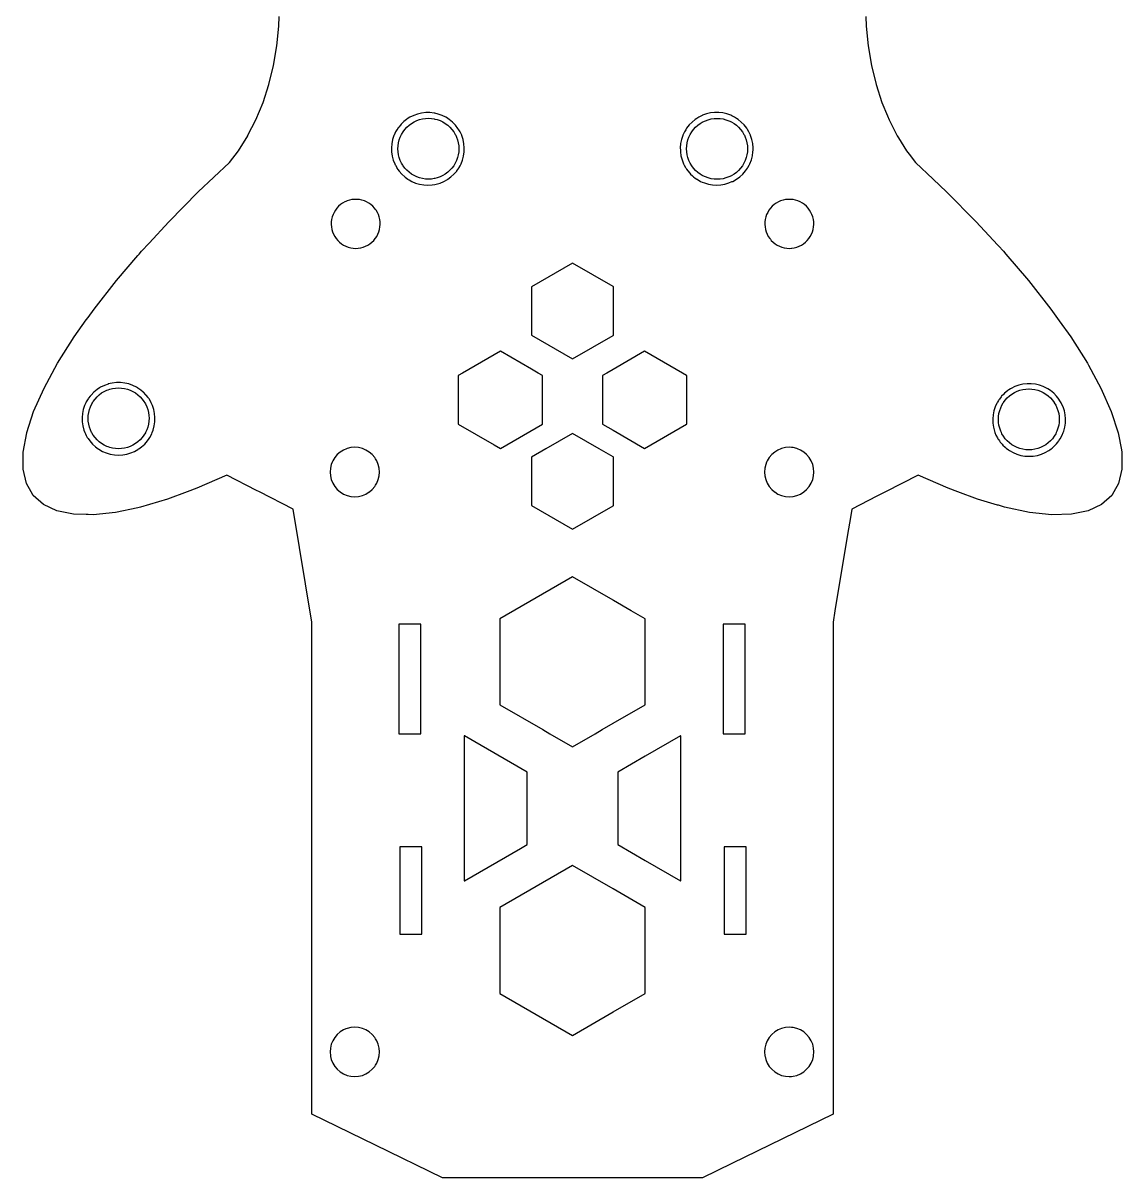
# Model space of a CAD drawing. Header units: millimetres. Extents: x 1 to 77, y 1 to 160.
# Drawn here: x 1 to 76.7, y 1 to 80.6 of the extents above; entities that cross this region are included whole.
import ezdxf

# ---------------------------------------------------------------- set-up
doc = ezdxf.new("R2010")
doc.units = ezdxf.units.MM

msp = doc.modelspace()

# ---------------------------------------------------------------- linework, layer by layer
msp.add_lwpolyline([(59.088, 81.075), (59.11, 80.414), (59.249, 79.043), (59.481, 77.701), (59.802, 76.397), (60.209, 75.146), (60.59, 74.224), (60.699, 73.958), (61.268, 72.846), (61.346, 72.719), (61.907, 71.821), (62.09, 71.579), (62.526, 71.005), (63.739, 69.857), (63.743, 69.854), (64.669, 68.978), (66.698, 66.93), (68.173, 65.335), (68.234, 65.271), (68.584, 64.89), (68.755, 64.692), (70.31, 62.876), (71.86, 60.906), (72.432, 60.103), (73.218, 59.002), (74.371, 57.179), (74.446, 57.041), (75.308, 55.456), (76.019, 53.851), (76.5, 52.377), (76.715, 51.204), (76.744, 51.049), (76.75, 49.881), (76.516, 48.884), (76.185, 48.307), (76.046, 48.066), (75.344, 47.436), (74.417, 47.001), (73.274, 46.764), (71.925, 46.727), (70.383, 46.889), (68.665, 47.253), (68.234, 47.381), (68.173, 47.399), (66.785, 47.811), (65.447, 48.307), (64.764, 48.56), (62.708, 49.454), (60.461, 48.307), (59.862, 48.001), (58.137, 47.122), (58.062, 46.671), (57.821, 45.223), (56.971, 40.116), (56.84, 39.33), (56.84, 5.42), (49.87, 2.012), (47.84, 1.02), (29.91, 1.02), (25.294, 3.277), (20.91, 5.42), (20.91, 39.33), (19.614, 47.122), (17.289, 48.307), (17.101, 48.402), (15.043, 49.454), (12.987, 48.56), (12.304, 48.307), (10.965, 47.811), (9.085, 47.253), (8.91, 47.216), (7.367, 46.889), (5.825, 46.727), (5.482, 46.736), (5.358, 46.739), (4.476, 46.764), (3.333, 47.001), (2.406, 47.436), (1.705, 48.066), (1.565, 48.307), (1.233, 48.884), (1, 49.881), (1.005, 51.049), (1.25, 52.377), (1.258, 52.404), (1.729, 53.851), (2.442, 55.456), (3.01, 56.5), (3.379, 57.179), (4.532, 59.002), (5.358, 60.16), (5.482, 60.334), (5.89, 60.906), (7.44, 62.876), (8.91, 64.591), (8.996, 64.692), (9.165, 64.89), (9.682, 65.448), (11.052, 66.93), (13.08, 68.978), (15.225, 71.005), (15.845, 71.821), (16.484, 72.846), (16.503, 72.883), (17.052, 73.958), (17.542, 75.146), (17.949, 76.397), (18.27, 77.701), (18.502, 79.043), (18.642, 80.414), (18.664, 81.075)])
msp.add_lwpolyline([(59.088, 81.075), (59.11, 80.414), (59.249, 79.043), (59.481, 77.701), (59.802, 76.397), (60.209, 75.146), (60.59, 74.224), (60.699, 73.958), (61.268, 72.846), (61.346, 72.719), (61.907, 71.821), (62.09, 71.579), (62.526, 71.005), (63.739, 69.857), (63.743, 69.854), (64.669, 68.978), (66.698, 66.93), (68.173, 65.335), (68.234, 65.271), (68.584, 64.89), (68.755, 64.692), (70.31, 62.876), (71.86, 60.906), (72.432, 60.103), (73.218, 59.002), (74.371, 57.179), (74.446, 57.041), (75.308, 55.456), (76.019, 53.851), (76.5, 52.377), (76.715, 51.204), (76.744, 51.049), (76.75, 49.881), (76.516, 48.884), (76.185, 48.307), (76.046, 48.066), (75.344, 47.436), (74.417, 47.001), (73.274, 46.764), (71.925, 46.727), (70.383, 46.889), (68.665, 47.253), (68.234, 47.381), (68.173, 47.399), (66.785, 47.811), (65.447, 48.307), (64.764, 48.56), (62.708, 49.454), (60.461, 48.307), (59.862, 48.001), (58.137, 47.122), (58.062, 46.671), (57.821, 45.223), (56.971, 40.116), (56.84, 39.33), (56.84, 5.42), (49.87, 2.012), (47.84, 1.02), (29.91, 1.02), (25.294, 3.277), (20.91, 5.42), (20.91, 39.33), (19.614, 47.122), (17.289, 48.307), (17.101, 48.402), (15.043, 49.454), (12.987, 48.56), (12.304, 48.307), (10.965, 47.811), (9.085, 47.253), (8.91, 47.216), (7.367, 46.889), (5.825, 46.727), (5.482, 46.736), (5.358, 46.739), (4.476, 46.764), (3.333, 47.001), (2.406, 47.436), (1.705, 48.066), (1.565, 48.307), (1.233, 48.884), (1, 49.881), (1.005, 51.049), (1.25, 52.377), (1.258, 52.404), (1.729, 53.851), (2.442, 55.456), (3.01, 56.5), (3.379, 57.179), (4.532, 59.002), (5.358, 60.16), (5.482, 60.334), (5.89, 60.906), (7.44, 62.876), (8.91, 64.591), (8.996, 64.692), (9.165, 64.89), (9.682, 65.448), (11.052, 66.93), (13.08, 68.978), (15.225, 71.005), (15.845, 71.821), (16.484, 72.846), (16.503, 72.883), (17.052, 73.958), (17.542, 75.146), (17.949, 76.397), (18.27, 77.701), (18.502, 79.043), (18.642, 80.414), (18.664, 81.075)])
for points in [[(26.832, 73.364), (26.775, 73.269), (26.684, 73.12), (26.576, 72.883), (26.564, 72.86), (26.476, 72.587), (26.42, 72.307), (26.395, 72.023), (26.403, 71.738), (26.444, 71.454), (26.518, 71.179), (26.621, 70.912), (26.653, 70.852), (26.662, 70.835), (26.755, 70.659), (26.775, 70.63), (26.84, 70.535), (26.916, 70.423), (27.105, 70.207), (27.315, 70.014), (27.342, 69.995), (27.532, 69.857), (27.547, 69.846), (27.609, 69.812), (27.796, 69.707), (28.061, 69.595), (28.336, 69.514), (28.619, 69.465), (28.904, 69.449), (29.191, 69.465), (29.389, 69.5), (29.473, 69.514), (29.749, 69.595), (30.014, 69.707), (30.262, 69.846), (30.277, 69.857), (30.494, 70.014), (30.706, 70.207), (30.741, 70.248), (30.893, 70.423), (30.896, 70.428), (31.031, 70.623), (31.04, 70.638), (31.056, 70.659), (31.124, 70.791), (31.148, 70.835), (31.189, 70.912), (31.293, 71.179), (31.365, 71.454), (31.407, 71.738), (31.411, 71.859), (31.415, 72.023), (31.39, 72.307), (31.332, 72.587), (31.246, 72.86), (31.235, 72.883), (31.126, 73.12), (31.04, 73.262), (30.978, 73.364), (30.803, 73.59), (30.603, 73.795), (30.382, 73.976), (30.273, 74.046), (30.255, 74.057), (30.14, 74.13), (29.881, 74.257), (29.613, 74.352), (29.389, 74.404), (29.333, 74.417), (29.048, 74.45), (28.761, 74.45), (28.477, 74.417), (28.197, 74.352), (27.927, 74.257), (27.67, 74.13), (27.555, 74.057), (27.442, 73.984), (27.428, 73.976), (27.344, 73.907), (27.342, 73.906), (27.248, 73.828), (27.207, 73.795), (27.066, 73.652), (27.007, 73.59), (26.899, 73.451), (26.84, 73.375)], [(26.832, 73.364), (26.775, 73.269), (26.684, 73.12), (26.576, 72.883), (26.564, 72.86), (26.476, 72.587), (26.42, 72.307), (26.395, 72.023), (26.403, 71.738), (26.444, 71.454), (26.518, 71.179), (26.621, 70.912), (26.653, 70.852), (26.662, 70.835), (26.755, 70.659), (26.775, 70.63), (26.84, 70.535), (26.916, 70.423), (27.105, 70.207), (27.315, 70.014), (27.342, 69.995), (27.532, 69.857), (27.547, 69.846), (27.609, 69.812), (27.796, 69.707), (28.061, 69.595), (28.336, 69.514), (28.619, 69.465), (28.904, 69.449), (29.191, 69.465), (29.389, 69.5), (29.473, 69.514), (29.749, 69.595), (30.014, 69.707), (30.262, 69.846), (30.277, 69.857), (30.494, 70.014), (30.706, 70.207), (30.741, 70.248), (30.893, 70.423), (30.896, 70.428), (31.031, 70.623), (31.04, 70.638), (31.056, 70.659), (31.124, 70.791), (31.148, 70.835), (31.189, 70.912), (31.293, 71.179), (31.365, 71.454), (31.407, 71.738), (31.411, 71.859), (31.415, 72.023), (31.39, 72.307), (31.332, 72.587), (31.246, 72.86), (31.235, 72.883), (31.126, 73.12), (31.04, 73.262), (30.978, 73.364), (30.803, 73.59), (30.603, 73.795), (30.382, 73.976), (30.273, 74.046), (30.255, 74.057), (30.14, 74.13), (29.881, 74.257), (29.613, 74.352), (29.389, 74.404), (29.333, 74.417), (29.048, 74.45), (28.761, 74.45), (28.477, 74.417), (28.197, 74.352), (27.927, 74.257), (27.67, 74.13), (27.555, 74.057), (27.442, 73.984), (27.428, 73.976), (27.344, 73.907), (27.342, 73.906), (27.248, 73.828), (27.207, 73.795), (27.066, 73.652), (27.007, 73.59), (26.899, 73.451), (26.84, 73.375)], [(29.549, 73.968), (29.744, 73.897), (29.93, 73.809), (30.107, 73.703), (30.271, 73.582), (30.424, 73.443), (30.564, 73.291), (30.686, 73.124), (30.792, 72.948), (30.823, 72.883), (30.881, 72.762), (30.949, 72.568), (31, 72.368), (31.031, 72.164), (31.04, 71.957), (31.031, 71.752), (31, 71.548), (30.949, 71.348), (30.881, 71.155), (30.792, 70.968), (30.712, 70.835), (30.686, 70.791), (30.564, 70.626), (30.424, 70.473), (30.271, 70.335), (30.107, 70.211), (29.93, 70.105), (29.744, 70.018), (29.549, 69.948), (29.389, 69.908), (29.349, 69.898), (29.145, 69.868), (28.94, 69.857), (28.733, 69.868), (28.53, 69.898), (28.33, 69.948), (28.135, 70.018), (27.949, 70.105), (27.773, 70.211), (27.608, 70.335), (27.455, 70.473), (27.317, 70.626), (27.194, 70.791), (27.168, 70.835), (27.088, 70.968), (27, 71.155), (26.93, 71.348), (26.88, 71.548), (26.85, 71.752), (26.84, 71.957), (26.85, 72.164), (26.88, 72.368), (26.93, 72.568), (27, 72.762), (27.058, 72.883), (27.088, 72.948), (27.194, 73.124), (27.317, 73.291), (27.455, 73.443), (27.608, 73.582), (27.773, 73.703), (27.949, 73.809), (28.135, 73.897), (28.33, 73.968), (28.53, 74.017), (28.733, 74.047), (28.94, 74.057), (29.145, 74.047), (29.349, 74.017), (29.389, 74.007)], [(29.549, 73.968), (29.744, 73.897), (29.93, 73.809), (30.107, 73.703), (30.271, 73.582), (30.424, 73.443), (30.564, 73.291), (30.686, 73.124), (30.792, 72.948), (30.823, 72.883), (30.881, 72.762), (30.949, 72.568), (31, 72.368), (31.031, 72.164), (31.04, 71.957), (31.031, 71.752), (31, 71.548), (30.949, 71.348), (30.881, 71.155), (30.792, 70.968), (30.712, 70.835), (30.686, 70.791), (30.564, 70.626), (30.424, 70.473), (30.271, 70.335), (30.107, 70.211), (29.93, 70.105), (29.744, 70.018), (29.549, 69.948), (29.389, 69.908), (29.349, 69.898), (29.145, 69.868), (28.94, 69.857), (28.733, 69.868), (28.53, 69.898), (28.33, 69.948), (28.135, 70.018), (27.949, 70.105), (27.773, 70.211), (27.608, 70.335), (27.455, 70.473), (27.317, 70.626), (27.194, 70.791), (27.168, 70.835), (27.088, 70.968), (27, 71.155), (26.93, 71.348), (26.88, 71.548), (26.85, 71.752), (26.84, 71.957), (26.85, 72.164), (26.88, 72.368), (26.93, 72.568), (27, 72.762), (27.058, 72.883), (27.088, 72.948), (27.194, 73.124), (27.317, 73.291), (27.455, 73.443), (27.608, 73.582), (27.773, 73.703), (27.949, 73.809), (28.135, 73.897), (28.33, 73.968), (28.53, 74.017), (28.733, 74.047), (28.94, 74.057), (29.145, 74.047), (29.349, 74.017), (29.389, 74.007)], [(49.924, 69.712), (50.173, 69.853), (50.175, 69.854), (50.18, 69.857), (50.405, 70.021), (50.616, 70.214), (50.804, 70.429), (50.943, 70.631), (50.965, 70.666), (51.057, 70.835), (51.1, 70.918), (51.204, 71.184), (51.277, 71.461), (51.317, 71.743), (51.321, 71.859), (51.326, 72.03), (51.302, 72.314), (51.244, 72.593), (51.156, 72.865), (51.147, 72.883), (51.036, 73.126), (50.943, 73.28), (50.888, 73.371), (50.713, 73.597), (50.513, 73.801), (50.292, 73.983), (50.18, 74.053), (50.05, 74.137), (49.87, 74.225), (49.793, 74.262), (49.523, 74.359), (49.244, 74.424), (48.959, 74.457), (48.672, 74.457), (48.387, 74.424), (48.107, 74.359), (47.838, 74.262), (47.822, 74.254), (47.581, 74.137), (47.452, 74.053), (47.34, 73.983), (47.118, 73.801), (46.918, 73.597), (46.743, 73.371), (46.678, 73.264), (46.596, 73.126), (46.484, 72.883), (46.476, 72.865), (46.388, 72.593), (46.33, 72.314), (46.305, 72.03), (46.31, 71.859), (46.314, 71.743), (46.354, 71.461), (46.427, 71.184), (46.531, 70.918), (46.575, 70.835), (46.664, 70.666), (46.678, 70.647), (46.743, 70.551), (46.816, 70.445), (46.827, 70.429), (46.972, 70.264), (47.015, 70.214), (47.146, 70.094), (47.225, 70.021), (47.34, 69.938), (47.452, 69.857), (47.457, 69.854), (47.458, 69.853), (47.708, 69.712), (47.822, 69.664), (47.972, 69.601), (48.247, 69.521), (48.529, 69.471), (48.816, 69.456), (49.103, 69.471), (49.383, 69.521), (49.659, 69.601), (49.87, 69.69)], [(49.924, 69.712), (50.173, 69.853), (50.175, 69.854), (50.18, 69.857), (50.405, 70.021), (50.616, 70.214), (50.804, 70.429), (50.943, 70.631), (50.965, 70.666), (51.057, 70.835), (51.1, 70.918), (51.204, 71.184), (51.277, 71.461), (51.317, 71.743), (51.321, 71.859), (51.326, 72.03), (51.302, 72.314), (51.244, 72.593), (51.156, 72.865), (51.147, 72.883), (51.036, 73.126), (50.943, 73.28), (50.888, 73.371), (50.713, 73.597), (50.513, 73.801), (50.292, 73.983), (50.18, 74.053), (50.05, 74.137), (49.87, 74.225), (49.793, 74.262), (49.523, 74.359), (49.244, 74.424), (48.959, 74.457), (48.672, 74.457), (48.387, 74.424), (48.107, 74.359), (47.838, 74.262), (47.822, 74.254), (47.581, 74.137), (47.452, 74.053), (47.34, 73.983), (47.118, 73.801), (46.918, 73.597), (46.743, 73.371), (46.678, 73.264), (46.596, 73.126), (46.484, 72.883), (46.476, 72.865), (46.388, 72.593), (46.33, 72.314), (46.305, 72.03), (46.31, 71.859), (46.314, 71.743), (46.354, 71.461), (46.427, 71.184), (46.531, 70.918), (46.575, 70.835), (46.664, 70.666), (46.678, 70.647), (46.743, 70.551), (46.816, 70.445), (46.827, 70.429), (46.972, 70.264), (47.015, 70.214), (47.146, 70.094), (47.225, 70.021), (47.34, 69.938), (47.452, 69.857), (47.457, 69.854), (47.458, 69.853), (47.708, 69.712), (47.822, 69.664), (47.972, 69.601), (48.247, 69.521), (48.529, 69.471), (48.816, 69.456), (49.103, 69.471), (49.383, 69.521), (49.659, 69.601), (49.87, 69.69)], [(48.843, 69.854), (48.761, 69.857), (48.636, 69.864), (48.432, 69.894), (48.233, 69.944), (48.039, 70.014), (47.853, 70.101), (47.822, 70.12), (47.676, 70.207), (47.511, 70.329), (47.358, 70.469), (47.22, 70.622), (47.097, 70.787), (46.991, 70.963), (46.903, 71.15), (46.833, 71.344), (46.783, 71.544), (46.753, 71.748), (46.743, 71.953), (46.753, 72.16), (46.783, 72.364), (46.833, 72.562), (46.903, 72.756), (46.962, 72.883), (46.991, 72.944), (47.097, 73.12), (47.22, 73.285), (47.358, 73.439), (47.511, 73.576), (47.676, 73.699), (47.822, 73.787), (47.853, 73.805), (48.039, 73.893), (48.233, 73.962), (48.432, 74.013), (48.636, 74.044), (48.843, 74.053), (49.048, 74.044), (49.252, 74.013), (49.454, 73.962), (49.646, 73.893), (49.833, 73.805), (49.87, 73.783), (50.011, 73.699), (50.175, 73.576), (50.327, 73.439), (50.466, 73.285), (50.589, 73.12), (50.695, 72.944), (50.723, 72.883), (50.783, 72.756), (50.852, 72.562), (50.903, 72.364), (50.934, 72.16), (50.943, 71.953), (50.934, 71.748), (50.903, 71.544), (50.852, 71.344), (50.783, 71.15), (50.695, 70.963), (50.589, 70.787), (50.466, 70.622), (50.327, 70.469), (50.175, 70.329), (50.011, 70.207), (49.87, 70.124), (49.833, 70.101), (49.646, 70.014), (49.454, 69.944), (49.252, 69.894), (49.048, 69.864), (48.926, 69.857)], [(48.843, 69.854), (48.761, 69.857), (48.636, 69.864), (48.432, 69.894), (48.233, 69.944), (48.039, 70.014), (47.853, 70.101), (47.822, 70.12), (47.676, 70.207), (47.511, 70.329), (47.358, 70.469), (47.22, 70.622), (47.097, 70.787), (46.991, 70.963), (46.903, 71.15), (46.833, 71.344), (46.783, 71.544), (46.753, 71.748), (46.743, 71.953), (46.753, 72.16), (46.783, 72.364), (46.833, 72.562), (46.903, 72.756), (46.962, 72.883), (46.991, 72.944), (47.097, 73.12), (47.22, 73.285), (47.358, 73.439), (47.511, 73.576), (47.676, 73.699), (47.822, 73.787), (47.853, 73.805), (48.039, 73.893), (48.233, 73.962), (48.432, 74.013), (48.636, 74.044), (48.843, 74.053), (49.048, 74.044), (49.252, 74.013), (49.454, 73.962), (49.646, 73.893), (49.833, 73.805), (49.87, 73.783), (50.011, 73.699), (50.175, 73.576), (50.327, 73.439), (50.466, 73.285), (50.589, 73.12), (50.695, 72.944), (50.723, 72.883), (50.783, 72.756), (50.852, 72.562), (50.903, 72.364), (50.934, 72.16), (50.943, 71.953), (50.934, 71.748), (50.903, 71.544), (50.852, 71.344), (50.783, 71.15), (50.695, 70.963), (50.589, 70.787), (50.466, 70.622), (50.327, 70.469), (50.175, 70.329), (50.011, 70.207), (49.87, 70.124), (49.833, 70.101), (49.646, 70.014), (49.454, 69.944), (49.252, 69.894), (49.048, 69.864), (48.926, 69.857)], [(25.614, 66.912), (25.592, 67.084), (25.552, 67.254), (25.494, 67.418), (25.421, 67.575), (25.331, 67.725), (25.294, 67.773), (25.226, 67.863), (25.108, 67.991), (24.978, 68.106), (24.836, 68.206), (24.685, 68.291), (24.526, 68.362), (24.36, 68.414), (24.19, 68.45), (24.016, 68.468), (23.843, 68.468), (23.671, 68.45), (23.5, 68.414), (23.334, 68.362), (23.246, 68.323), (23.174, 68.291), (23.024, 68.206), (22.882, 68.106), (22.751, 67.991), (22.634, 67.863), (22.53, 67.725), (22.44, 67.575), (22.366, 67.418), (22.309, 67.254), (22.269, 67.084), (22.247, 66.912), (22.242, 66.74), (22.242, 66.739), (22.255, 66.565), (22.287, 66.394), (22.335, 66.226), (22.401, 66.066), (22.483, 65.913), (22.581, 65.768), (22.691, 65.635), (22.815, 65.513), (22.953, 65.406), (23.099, 65.312), (23.246, 65.239), (23.254, 65.235), (23.417, 65.173), (23.585, 65.129), (23.756, 65.103), (23.93, 65.093), (24.105, 65.103), (24.276, 65.129), (24.444, 65.173), (24.606, 65.235), (24.762, 65.312), (24.908, 65.406), (25.044, 65.513), (25.169, 65.635), (25.28, 65.768), (25.294, 65.789), (25.378, 65.913), (25.459, 66.066), (25.525, 66.226), (25.574, 66.394), (25.604, 66.565), (25.618, 66.739)], [(25.614, 66.912), (25.592, 67.084), (25.552, 67.254), (25.494, 67.418), (25.421, 67.575), (25.331, 67.725), (25.294, 67.773), (25.226, 67.863), (25.108, 67.991), (24.978, 68.106), (24.836, 68.206), (24.685, 68.291), (24.526, 68.362), (24.36, 68.414), (24.19, 68.45), (24.016, 68.468), (23.843, 68.468), (23.671, 68.45), (23.5, 68.414), (23.334, 68.362), (23.246, 68.323), (23.174, 68.291), (23.024, 68.206), (22.882, 68.106), (22.751, 67.991), (22.634, 67.863), (22.53, 67.725), (22.44, 67.575), (22.366, 67.418), (22.309, 67.254), (22.269, 67.084), (22.247, 66.912), (22.242, 66.74), (22.242, 66.739), (22.255, 66.565), (22.287, 66.394), (22.335, 66.226), (22.401, 66.066), (22.483, 65.913), (22.581, 65.768), (22.691, 65.635), (22.815, 65.513), (22.953, 65.406), (23.099, 65.312), (23.246, 65.239), (23.254, 65.235), (23.417, 65.173), (23.585, 65.129), (23.756, 65.103), (23.93, 65.093), (24.105, 65.103), (24.276, 65.129), (24.444, 65.173), (24.606, 65.235), (24.762, 65.312), (24.908, 65.406), (25.044, 65.513), (25.169, 65.635), (25.28, 65.768), (25.294, 65.789), (25.378, 65.913), (25.459, 66.066), (25.525, 66.226), (25.574, 66.394), (25.604, 66.565), (25.618, 66.739)], [(55.443, 67.254), (55.385, 67.418), (55.31, 67.575), (55.222, 67.725), (55.117, 67.863), (54.999, 67.991), (54.869, 68.106), (54.727, 68.206), (54.576, 68.291), (54.416, 68.362), (54.251, 68.414), (54.081, 68.45), (53.966, 68.461), (53.908, 68.468), (53.734, 68.468), (53.561, 68.45), (53.391, 68.414), (53.225, 68.362), (53.065, 68.291), (52.915, 68.206), (52.773, 68.106), (52.643, 67.991), (52.524, 67.863), (52.421, 67.725), (52.331, 67.575), (52.257, 67.418), (52.2, 67.254), (52.16, 67.084), (52.137, 66.912), (52.132, 66.74), (52.132, 66.739), (52.146, 66.565), (52.178, 66.394), (52.226, 66.226), (52.292, 66.066), (52.372, 65.913), (52.47, 65.768), (52.514, 65.716), (52.582, 65.635), (52.706, 65.513), (52.844, 65.406), (52.988, 65.312), (53.145, 65.235), (53.306, 65.173), (53.475, 65.129), (53.647, 65.103), (53.821, 65.093), (53.966, 65.101), (53.994, 65.103), (54.167, 65.129), (54.335, 65.173), (54.497, 65.235), (54.652, 65.312), (54.799, 65.406), (54.936, 65.513), (55.059, 65.635), (55.171, 65.768), (55.268, 65.913), (55.35, 66.066), (55.416, 66.226), (55.465, 66.394), (55.495, 66.565), (55.509, 66.739), (55.509, 66.74), (55.505, 66.912), (55.482, 67.084)], [(55.443, 67.254), (55.385, 67.418), (55.31, 67.575), (55.222, 67.725), (55.117, 67.863), (54.999, 67.991), (54.869, 68.106), (54.727, 68.206), (54.576, 68.291), (54.416, 68.362), (54.251, 68.414), (54.081, 68.45), (53.966, 68.461), (53.908, 68.468), (53.734, 68.468), (53.561, 68.45), (53.391, 68.414), (53.225, 68.362), (53.065, 68.291), (52.915, 68.206), (52.773, 68.106), (52.643, 67.991), (52.524, 67.863), (52.421, 67.725), (52.331, 67.575), (52.257, 67.418), (52.2, 67.254), (52.16, 67.084), (52.137, 66.912), (52.132, 66.74), (52.132, 66.739), (52.146, 66.565), (52.178, 66.394), (52.226, 66.226), (52.292, 66.066), (52.372, 65.913), (52.47, 65.768), (52.514, 65.716), (52.582, 65.635), (52.706, 65.513), (52.844, 65.406), (52.988, 65.312), (53.145, 65.235), (53.306, 65.173), (53.475, 65.129), (53.647, 65.103), (53.821, 65.093), (53.966, 65.101), (53.994, 65.103), (54.167, 65.129), (54.335, 65.173), (54.497, 65.235), (54.652, 65.312), (54.799, 65.406), (54.936, 65.513), (55.059, 65.635), (55.171, 65.768), (55.268, 65.913), (55.35, 66.066), (55.416, 66.226), (55.465, 66.394), (55.495, 66.565), (55.509, 66.739), (55.509, 66.74), (55.505, 66.912), (55.482, 67.084)], [(41.693, 62.449), (41.678, 62.457), (38.874, 64.076), (36.056, 62.449), (36.056, 59.104), (38.874, 57.477), (41.678, 59.096), (41.693, 59.104)], [(41.693, 62.449), (41.678, 62.457), (38.874, 64.076), (36.056, 62.449), (36.056, 59.104), (38.874, 57.477), (41.678, 59.096), (41.693, 59.104)], [(36.799, 56.326), (36.499, 56.5), (36.056, 56.755), (33.901, 57.999), (31.302, 56.5), (31.003, 56.326), (31.003, 52.982), (33.486, 51.548), (33.901, 51.308), (36.799, 52.982)], [(36.799, 56.326), (36.499, 56.5), (36.056, 56.755), (33.901, 57.999), (31.302, 56.5), (31.003, 56.326), (31.003, 52.982), (33.486, 51.548), (33.901, 51.308), (36.799, 52.982)], [(46.747, 56.326), (46.743, 56.329), (46.447, 56.5), (43.849, 57.999), (41.678, 56.746), (41.25, 56.5), (40.951, 56.326), (40.951, 52.982), (41.678, 52.561), (43.849, 51.308), (46.743, 52.979), (46.747, 52.982)], [(46.747, 56.326), (46.743, 56.329), (46.447, 56.5), (43.849, 57.999), (41.678, 56.746), (41.25, 56.5), (40.951, 56.326), (40.951, 52.982), (41.678, 52.561), (43.849, 51.308), (46.743, 52.979), (46.747, 52.982)], [(5.241, 54.252), (5.151, 53.981), (5.095, 53.701), (5.071, 53.428), (5.07, 53.417), (5.078, 53.13), (5.119, 52.848), (5.192, 52.571), (5.257, 52.404), (5.296, 52.305), (5.358, 52.189), (5.429, 52.053), (5.482, 51.977), (5.591, 51.817), (5.779, 51.601), (5.99, 51.408), (6.171, 51.277), (6.222, 51.24), (6.473, 51.099), (6.736, 50.987), (6.863, 50.95), (7.011, 50.908), (7.294, 50.858), (7.581, 50.843), (7.866, 50.858), (8.148, 50.908), (8.424, 50.987), (8.689, 51.099), (8.91, 51.224), (8.937, 51.24), (8.988, 51.277), (9.169, 51.408), (9.382, 51.601), (9.568, 51.817), (9.682, 51.983), (9.73, 52.053), (9.864, 52.305), (9.903, 52.404), (9.967, 52.571), (10.04, 52.848), (10.082, 53.13), (10.09, 53.417), (10.089, 53.428), (10.065, 53.701), (10.007, 53.981), (9.921, 54.252), (9.83, 54.452), (9.801, 54.512), (9.682, 54.71), (9.653, 54.758), (9.612, 54.81), (9.478, 54.984), (9.464, 54.997), (9.296, 55.17), (9.278, 55.189), (9.109, 55.327), (9.056, 55.369), (8.917, 55.458), (8.91, 55.463), (8.89, 55.476), (8.888, 55.477), (8.815, 55.524), (8.558, 55.649), (8.288, 55.746), (8.008, 55.81), (7.723, 55.844), (7.437, 55.844), (7.152, 55.81), (6.872, 55.746), (6.863, 55.742), (6.602, 55.649), (6.344, 55.524), (6.271, 55.477), (6.103, 55.369), (5.881, 55.189), (5.682, 54.984), (5.617, 54.9), (5.507, 54.758), (5.482, 54.716), (5.359, 54.512), (5.358, 54.51), (5.332, 54.452)], [(5.241, 54.252), (5.151, 53.981), (5.095, 53.701), (5.071, 53.428), (5.07, 53.417), (5.078, 53.13), (5.119, 52.848), (5.192, 52.571), (5.257, 52.404), (5.296, 52.305), (5.358, 52.189), (5.429, 52.053), (5.482, 51.977), (5.591, 51.817), (5.779, 51.601), (5.99, 51.408), (6.171, 51.277), (6.222, 51.24), (6.473, 51.099), (6.736, 50.987), (6.863, 50.95), (7.011, 50.908), (7.294, 50.858), (7.581, 50.843), (7.866, 50.858), (8.148, 50.908), (8.424, 50.987), (8.689, 51.099), (8.91, 51.224), (8.937, 51.24), (8.988, 51.277), (9.169, 51.408), (9.382, 51.601), (9.568, 51.817), (9.682, 51.983), (9.73, 52.053), (9.864, 52.305), (9.903, 52.404), (9.967, 52.571), (10.04, 52.848), (10.082, 53.13), (10.09, 53.417), (10.089, 53.428), (10.065, 53.701), (10.007, 53.981), (9.921, 54.252), (9.83, 54.452), (9.801, 54.512), (9.682, 54.71), (9.653, 54.758), (9.612, 54.81), (9.478, 54.984), (9.464, 54.997), (9.296, 55.17), (9.278, 55.189), (9.109, 55.327), (9.056, 55.369), (8.917, 55.458), (8.91, 55.463), (8.89, 55.476), (8.888, 55.477), (8.815, 55.524), (8.558, 55.649), (8.288, 55.746), (8.008, 55.81), (7.723, 55.844), (7.437, 55.844), (7.152, 55.81), (6.872, 55.746), (6.863, 55.742), (6.602, 55.649), (6.344, 55.524), (6.271, 55.477), (6.103, 55.369), (5.881, 55.189), (5.682, 54.984), (5.617, 54.9), (5.507, 54.758), (5.482, 54.716), (5.359, 54.512), (5.358, 54.51), (5.332, 54.452)], [(68.132, 54.427), (68.013, 54.168), (67.923, 53.895), (67.867, 53.615), (67.844, 53.332), (67.851, 53.045), (67.892, 52.762), (67.965, 52.487), (67.998, 52.404), (68.069, 52.221), (68.173, 52.022), (68.202, 51.967), (68.234, 51.922), (68.302, 51.821), (68.364, 51.732), (68.493, 51.584), (68.552, 51.515), (68.701, 51.379), (68.763, 51.322), (68.925, 51.204), (68.996, 51.154), (69.245, 51.013), (69.51, 50.902), (69.784, 50.822), (70.066, 50.774), (70.35, 50.757), (70.353, 50.757), (70.639, 50.774), (70.922, 50.822), (71.196, 50.902), (71.461, 51.013), (71.71, 51.154), (71.779, 51.204), (71.883, 51.279), (71.942, 51.322), (72.005, 51.379), (72.154, 51.515), (72.244, 51.62), (72.342, 51.732), (72.398, 51.814), (72.402, 51.821), (72.432, 51.865), (72.503, 51.967), (72.636, 52.221), (72.708, 52.404), (72.741, 52.487), (72.814, 52.762), (72.856, 53.045), (72.862, 53.332), (72.838, 53.615), (72.781, 53.895), (72.693, 54.168), (72.574, 54.427), (72.559, 54.452), (72.432, 54.661), (72.426, 54.672), (72.251, 54.898), (72.051, 55.104), (71.829, 55.284), (71.641, 55.404), (71.588, 55.438), (71.33, 55.564), (71.06, 55.66), (70.782, 55.725), (70.496, 55.758), (70.21, 55.758), (69.924, 55.725), (69.645, 55.66), (69.375, 55.564), (69.118, 55.438), (69.064, 55.404), (68.961, 55.338), (68.877, 55.284), (68.756, 55.186), (68.655, 55.104), (68.581, 55.028), (68.456, 54.898), (68.417, 54.849), (68.416, 54.847), (68.302, 54.701), (68.281, 54.672), (68.264, 54.646), (68.234, 54.595), (68.173, 54.496), (68.147, 54.452)], [(68.132, 54.427), (68.013, 54.168), (67.923, 53.895), (67.867, 53.615), (67.844, 53.332), (67.851, 53.045), (67.892, 52.762), (67.965, 52.487), (67.998, 52.404), (68.069, 52.221), (68.173, 52.022), (68.202, 51.967), (68.234, 51.922), (68.302, 51.821), (68.364, 51.732), (68.493, 51.584), (68.552, 51.515), (68.701, 51.379), (68.763, 51.322), (68.925, 51.204), (68.996, 51.154), (69.245, 51.013), (69.51, 50.902), (69.784, 50.822), (70.066, 50.774), (70.35, 50.757), (70.353, 50.757), (70.639, 50.774), (70.922, 50.822), (71.196, 50.902), (71.461, 51.013), (71.71, 51.154), (71.779, 51.204), (71.883, 51.279), (71.942, 51.322), (72.005, 51.379), (72.154, 51.515), (72.244, 51.62), (72.342, 51.732), (72.398, 51.814), (72.402, 51.821), (72.432, 51.865), (72.503, 51.967), (72.636, 52.221), (72.708, 52.404), (72.741, 52.487), (72.814, 52.762), (72.856, 53.045), (72.862, 53.332), (72.838, 53.615), (72.781, 53.895), (72.693, 54.168), (72.574, 54.427), (72.559, 54.452), (72.432, 54.661), (72.426, 54.672), (72.251, 54.898), (72.051, 55.104), (71.829, 55.284), (71.641, 55.404), (71.588, 55.438), (71.33, 55.564), (71.06, 55.66), (70.782, 55.725), (70.496, 55.758), (70.21, 55.758), (69.924, 55.725), (69.645, 55.66), (69.375, 55.564), (69.118, 55.438), (69.064, 55.404), (68.961, 55.338), (68.877, 55.284), (68.756, 55.186), (68.655, 55.104), (68.581, 55.028), (68.456, 54.898), (68.417, 54.849), (68.416, 54.847), (68.302, 54.701), (68.281, 54.672), (68.264, 54.646), (68.234, 54.595), (68.173, 54.496), (68.147, 54.452)], [(9.434, 54.366), (9.522, 54.18), (9.593, 53.986), (9.642, 53.786), (9.672, 53.582), (9.682, 53.377), (9.672, 53.17), (9.642, 52.968), (9.593, 52.768), (9.522, 52.573), (9.442, 52.404), (9.434, 52.386), (9.328, 52.211), (9.205, 52.044), (9.067, 51.891), (8.915, 51.754), (8.91, 51.751), (8.749, 51.631), (8.571, 51.525), (8.385, 51.437), (8.192, 51.368), (7.993, 51.317), (7.789, 51.286), (7.582, 51.277), (7.377, 51.286), (7.171, 51.317), (6.973, 51.368), (6.863, 51.406), (6.779, 51.437), (6.593, 51.525), (6.415, 51.631), (6.249, 51.754), (6.096, 51.891), (5.959, 52.044), (5.836, 52.211), (5.73, 52.386), (5.722, 52.404), (5.642, 52.573), (5.573, 52.768), (5.522, 52.968), (5.491, 53.17), (5.482, 53.377), (5.491, 53.582), (5.522, 53.786), (5.573, 53.986), (5.642, 54.18), (5.73, 54.366), (5.781, 54.452), (5.836, 54.544), (5.959, 54.708), (6.096, 54.861), (6.249, 55), (6.415, 55.123), (6.593, 55.229), (6.779, 55.316), (6.863, 55.346), (6.973, 55.386), (7.171, 55.437), (7.377, 55.466), (7.582, 55.477), (7.789, 55.466), (7.993, 55.437), (8.192, 55.386), (8.385, 55.316), (8.571, 55.229), (8.749, 55.123), (8.91, 55.003), (8.915, 55), (9.067, 54.861), (9.205, 54.708), (9.328, 54.544), (9.383, 54.452)], [(9.434, 54.366), (9.522, 54.18), (9.593, 53.986), (9.642, 53.786), (9.672, 53.582), (9.682, 53.377), (9.672, 53.17), (9.642, 52.968), (9.593, 52.768), (9.522, 52.573), (9.442, 52.404), (9.434, 52.386), (9.328, 52.211), (9.205, 52.044), (9.067, 51.891), (8.915, 51.754), (8.91, 51.751), (8.749, 51.631), (8.571, 51.525), (8.385, 51.437), (8.192, 51.368), (7.993, 51.317), (7.789, 51.286), (7.582, 51.277), (7.377, 51.286), (7.171, 51.317), (6.973, 51.368), (6.863, 51.406), (6.779, 51.437), (6.593, 51.525), (6.415, 51.631), (6.249, 51.754), (6.096, 51.891), (5.959, 52.044), (5.836, 52.211), (5.73, 52.386), (5.722, 52.404), (5.642, 52.573), (5.573, 52.768), (5.522, 52.968), (5.491, 53.17), (5.482, 53.377), (5.491, 53.582), (5.522, 53.786), (5.573, 53.986), (5.642, 54.18), (5.73, 54.366), (5.781, 54.452), (5.836, 54.544), (5.959, 54.708), (6.096, 54.861), (6.249, 55), (6.415, 55.123), (6.593, 55.229), (6.779, 55.316), (6.863, 55.346), (6.973, 55.386), (7.171, 55.437), (7.377, 55.466), (7.582, 55.477), (7.789, 55.466), (7.993, 55.437), (8.192, 55.386), (8.385, 55.316), (8.571, 55.229), (8.749, 55.123), (8.91, 55.003), (8.915, 55), (9.067, 54.861), (9.205, 54.708), (9.328, 54.544), (9.383, 54.452)], [(70.743, 55.364), (70.943, 55.313), (71.137, 55.244), (71.323, 55.156), (71.499, 55.05), (71.665, 54.927), (71.818, 54.79), (71.956, 54.636), (72.08, 54.471), (72.091, 54.452), (72.184, 54.295), (72.273, 54.107), (72.343, 53.913), (72.393, 53.715), (72.423, 53.511), (72.432, 53.304), (72.423, 53.099), (72.393, 52.895), (72.343, 52.695), (72.273, 52.5), (72.227, 52.404), (72.184, 52.315), (72.08, 52.138), (71.956, 51.973), (71.818, 51.82), (71.665, 51.681), (71.499, 51.558), (71.323, 51.452), (71.137, 51.365), (70.943, 51.295), (70.743, 51.245), (70.539, 51.215), (70.35, 51.205), (70.334, 51.204), (70.127, 51.215), (69.923, 51.245), (69.723, 51.295), (69.529, 51.365), (69.343, 51.452), (69.167, 51.558), (69.001, 51.681), (68.848, 51.82), (68.711, 51.973), (68.586, 52.138), (68.482, 52.315), (68.439, 52.404), (68.393, 52.5), (68.323, 52.695), (68.273, 52.895), (68.243, 53.099), (68.234, 53.304), (68.243, 53.511), (68.273, 53.715), (68.323, 53.913), (68.393, 54.107), (68.482, 54.295), (68.575, 54.452), (68.586, 54.471), (68.711, 54.636), (68.848, 54.79), (69.001, 54.927), (69.167, 55.05), (69.343, 55.156), (69.529, 55.244), (69.723, 55.313), (69.923, 55.364), (70.127, 55.394), (70.334, 55.404), (70.35, 55.404), (70.539, 55.394)], [(70.743, 55.364), (70.943, 55.313), (71.137, 55.244), (71.323, 55.156), (71.499, 55.05), (71.665, 54.927), (71.818, 54.79), (71.956, 54.636), (72.08, 54.471), (72.091, 54.452), (72.184, 54.295), (72.273, 54.107), (72.343, 53.913), (72.393, 53.715), (72.423, 53.511), (72.432, 53.304), (72.423, 53.099), (72.393, 52.895), (72.343, 52.695), (72.273, 52.5), (72.227, 52.404), (72.184, 52.315), (72.08, 52.138), (71.956, 51.973), (71.818, 51.82), (71.665, 51.681), (71.499, 51.558), (71.323, 51.452), (71.137, 51.365), (70.943, 51.295), (70.743, 51.245), (70.539, 51.215), (70.35, 51.205), (70.334, 51.204), (70.127, 51.215), (69.923, 51.245), (69.723, 51.295), (69.529, 51.365), (69.343, 51.452), (69.167, 51.558), (69.001, 51.681), (68.848, 51.82), (68.711, 51.973), (68.586, 52.138), (68.482, 52.315), (68.439, 52.404), (68.393, 52.5), (68.323, 52.695), (68.273, 52.895), (68.243, 53.099), (68.234, 53.304), (68.243, 53.511), (68.273, 53.715), (68.323, 53.913), (68.393, 54.107), (68.482, 54.295), (68.575, 54.452), (68.586, 54.471), (68.711, 54.636), (68.848, 54.79), (69.001, 54.927), (69.167, 55.05), (69.343, 55.156), (69.529, 55.244), (69.723, 55.313), (69.923, 55.364), (70.127, 55.394), (70.334, 55.404), (70.35, 55.404), (70.539, 55.394)], [(41.693, 50.709), (41.678, 50.716), (40.709, 51.277), (38.874, 52.335), (37.04, 51.277), (36.056, 50.709), (36.056, 47.363), (38.874, 45.737), (41.678, 47.355), (41.693, 47.363)], [(41.693, 50.709), (41.678, 50.716), (40.709, 51.277), (38.874, 52.335), (37.04, 51.277), (36.056, 50.709), (36.056, 47.363), (38.874, 45.737), (41.678, 47.355), (41.693, 47.363)], [(25.548, 49.941), (25.485, 50.202), (25.382, 50.449), (25.294, 50.593), (25.243, 50.676), (25.069, 50.88), (24.865, 51.052), (24.638, 51.193), (24.435, 51.277), (24.393, 51.295), (24.132, 51.358), (23.865, 51.379), (23.599, 51.358), (23.338, 51.295), (23.296, 51.277), (23.093, 51.193), (22.864, 51.052), (22.662, 50.88), (22.488, 50.676), (22.349, 50.449), (22.31, 50.355), (22.246, 50.202), (22.184, 49.941), (22.163, 49.676), (22.184, 49.41), (22.246, 49.149), (22.349, 48.902), (22.488, 48.675), (22.662, 48.471), (22.855, 48.307), (22.864, 48.299), (23.093, 48.158), (23.338, 48.057), (23.599, 47.994), (23.865, 47.973), (24.132, 47.994), (24.393, 48.057), (24.638, 48.158), (24.865, 48.299), (24.876, 48.307), (25.069, 48.471), (25.243, 48.675), (25.294, 48.758), (25.382, 48.902), (25.485, 49.149), (25.548, 49.41), (25.568, 49.676)], [(25.548, 49.941), (25.485, 50.202), (25.382, 50.449), (25.294, 50.593), (25.243, 50.676), (25.069, 50.88), (24.865, 51.052), (24.638, 51.193), (24.435, 51.277), (24.393, 51.295), (24.132, 51.358), (23.865, 51.379), (23.599, 51.358), (23.338, 51.295), (23.296, 51.277), (23.093, 51.193), (22.864, 51.052), (22.662, 50.88), (22.488, 50.676), (22.349, 50.449), (22.31, 50.355), (22.246, 50.202), (22.184, 49.941), (22.163, 49.676), (22.184, 49.41), (22.246, 49.149), (22.349, 48.902), (22.488, 48.675), (22.662, 48.471), (22.855, 48.307), (22.864, 48.299), (23.093, 48.158), (23.338, 48.057), (23.599, 47.994), (23.865, 47.973), (24.132, 47.994), (24.393, 48.057), (24.638, 48.158), (24.865, 48.299), (24.876, 48.307), (25.069, 48.471), (25.243, 48.675), (25.294, 48.758), (25.382, 48.902), (25.485, 49.149), (25.548, 49.41), (25.568, 49.676)], [(55.433, 50.202), (55.331, 50.449), (55.19, 50.676), (55.018, 50.88), (54.816, 51.052), (54.587, 51.193), (54.383, 51.277), (54.34, 51.295), (54.08, 51.358), (53.966, 51.366), (53.814, 51.379), (53.548, 51.358), (53.287, 51.295), (53.245, 51.277), (53.041, 51.193), (52.813, 51.052), (52.609, 50.88), (52.437, 50.676), (52.297, 50.449), (52.258, 50.355), (52.194, 50.202), (52.132, 49.941), (52.111, 49.676), (52.132, 49.41), (52.194, 49.149), (52.297, 48.902), (52.437, 48.675), (52.609, 48.471), (52.802, 48.307), (52.813, 48.299), (53.041, 48.158), (53.287, 48.057), (53.548, 47.994), (53.814, 47.973), (54.08, 47.994), (54.34, 48.057), (54.587, 48.158), (54.816, 48.299), (54.825, 48.307), (55.018, 48.471), (55.19, 48.675), (55.331, 48.902), (55.433, 49.149), (55.496, 49.41), (55.516, 49.676), (55.496, 49.941)], [(55.433, 50.202), (55.331, 50.449), (55.19, 50.676), (55.018, 50.88), (54.816, 51.052), (54.587, 51.193), (54.383, 51.277), (54.34, 51.295), (54.08, 51.358), (53.966, 51.366), (53.814, 51.379), (53.548, 51.358), (53.287, 51.295), (53.245, 51.277), (53.041, 51.193), (52.813, 51.052), (52.609, 50.88), (52.437, 50.676), (52.297, 50.449), (52.258, 50.355), (52.194, 50.202), (52.132, 49.941), (52.111, 49.676), (52.132, 49.41), (52.194, 49.149), (52.297, 48.902), (52.437, 48.675), (52.609, 48.471), (52.802, 48.307), (52.813, 48.299), (53.041, 48.158), (53.287, 48.057), (53.548, 47.994), (53.814, 47.973), (54.08, 47.994), (54.34, 48.057), (54.587, 48.158), (54.816, 48.299), (54.825, 48.307), (55.018, 48.471), (55.19, 48.675), (55.331, 48.902), (55.433, 49.149), (55.496, 49.41), (55.516, 49.676), (55.496, 49.941)], [(33.858, 39.169), (33.858, 33.635), (36.825, 31.924), (37.319, 31.638), (38.874, 30.74), (40.43, 31.638), (40.925, 31.924), (41.678, 32.358), (43.89, 33.635), (43.89, 39.559), (42.929, 40.116), (41.693, 40.828), (41.678, 40.837), (38.874, 42.456), (33.858, 39.559)], [(33.858, 39.169), (33.858, 33.635), (36.825, 31.924), (37.319, 31.638), (38.874, 30.74), (40.43, 31.638), (40.925, 31.924), (41.678, 32.358), (43.89, 33.635), (43.89, 39.559), (42.929, 40.116), (41.693, 40.828), (41.678, 40.837), (38.874, 42.456), (33.858, 39.559)], [(28.423, 36.773), (28.423, 39.184), (26.898, 39.184), (26.898, 31.622), (28.423, 31.622)], [(28.423, 36.773), (28.423, 39.184), (26.898, 39.184), (26.898, 31.622), (28.423, 31.622)], [(49.259, 36.734), (49.259, 31.622), (50.785, 31.622), (50.785, 39.184), (49.259, 39.184)], [(49.259, 36.734), (49.259, 31.622), (50.785, 31.622), (50.785, 39.184), (49.259, 39.184)], [(31.41, 31.494), (31.41, 21.503), (31.421, 21.496), (35.293, 23.731), (35.752, 23.996), (35.752, 28.998), (31.421, 31.499)], [(31.41, 31.494), (31.41, 21.503), (31.421, 21.496), (35.293, 23.731), (35.752, 23.996), (35.752, 28.998), (31.421, 31.499)], [(46.33, 31.499), (43.89, 30.092), (41.999, 28.998), (41.999, 23.996), (43.89, 22.904), (46.33, 21.496), (46.341, 21.503), (46.341, 31.494)], [(46.33, 31.499), (43.89, 30.092), (41.999, 28.998), (41.999, 23.996), (43.89, 22.904), (46.33, 21.496), (46.341, 21.503), (46.341, 31.494)], [(26.992, 23.843), (26.969, 23.843), (26.969, 17.815), (28.495, 17.815), (28.495, 23.843)], [(26.992, 23.843), (26.969, 23.843), (26.969, 17.815), (28.495, 17.815), (28.495, 23.843)], [(50.77, 17.815), (50.856, 17.815), (50.856, 23.843), (49.332, 23.843), (49.332, 17.815)], [(50.77, 17.815), (50.856, 17.815), (50.856, 23.843), (49.332, 23.843), (49.332, 17.815)], [(43.89, 19.659), (41.678, 20.937), (38.874, 22.556), (33.858, 19.659), (33.858, 13.735), (38.874, 10.841), (41.678, 12.459), (43.89, 13.735)], [(43.89, 19.659), (41.678, 20.937), (38.874, 22.556), (33.858, 19.659), (33.858, 13.735), (38.874, 10.841), (41.678, 12.459), (43.89, 13.735)], [(25.378, 10.479), (25.294, 10.615), (25.239, 10.706), (25.065, 10.909), (24.863, 11.081), (24.635, 11.22), (24.389, 11.323), (24.129, 11.385), (23.863, 11.406), (23.598, 11.385), (23.338, 11.323), (23.246, 11.285), (23.09, 11.22), (22.864, 11.081), (22.66, 10.909), (22.488, 10.706), (22.348, 10.479), (22.246, 10.232), (22.184, 9.973), (22.163, 9.707), (22.184, 9.441), (22.195, 9.395), (22.246, 9.18), (22.348, 8.934), (22.488, 8.706), (22.66, 8.504), (22.864, 8.33), (23.09, 8.191), (23.338, 8.089), (23.598, 8.027), (23.863, 8.006), (24.129, 8.027), (24.389, 8.089), (24.635, 8.191), (24.863, 8.33), (25.065, 8.504), (25.239, 8.706), (25.294, 8.796), (25.378, 8.934), (25.48, 9.18), (25.543, 9.441), (25.563, 9.707), (25.543, 9.973), (25.48, 10.232)], [(25.378, 10.479), (25.294, 10.615), (25.239, 10.706), (25.065, 10.909), (24.863, 11.081), (24.635, 11.22), (24.389, 11.323), (24.129, 11.385), (23.863, 11.406), (23.598, 11.385), (23.338, 11.323), (23.246, 11.285), (23.09, 11.22), (22.864, 11.081), (22.66, 10.909), (22.488, 10.706), (22.348, 10.479), (22.246, 10.232), (22.184, 9.973), (22.163, 9.707), (22.184, 9.441), (22.195, 9.395), (22.246, 9.18), (22.348, 8.934), (22.488, 8.706), (22.66, 8.504), (22.864, 8.33), (23.09, 8.191), (23.338, 8.089), (23.598, 8.027), (23.863, 8.006), (24.129, 8.027), (24.389, 8.089), (24.635, 8.191), (24.863, 8.33), (25.065, 8.504), (25.239, 8.706), (25.294, 8.796), (25.378, 8.934), (25.48, 9.18), (25.543, 9.441), (25.563, 9.707), (25.543, 9.973), (25.48, 10.232)], [(55.496, 9.973), (55.433, 10.232), (55.331, 10.479), (55.192, 10.706), (55.018, 10.909), (54.816, 11.081), (54.588, 11.22), (54.342, 11.323), (54.083, 11.385), (53.966, 11.395), (53.817, 11.406), (53.551, 11.385), (53.292, 11.323), (53.043, 11.22), (52.818, 11.081), (52.614, 10.909), (52.441, 10.706), (52.301, 10.479), (52.199, 10.232), (52.137, 9.973), (52.116, 9.707), (52.137, 9.441), (52.148, 9.395), (52.199, 9.18), (52.301, 8.934), (52.441, 8.706), (52.614, 8.504), (52.818, 8.33), (53.043, 8.191), (53.292, 8.089), (53.551, 8.027), (53.817, 8.006), (53.966, 8.019), (54.083, 8.027), (54.342, 8.089), (54.588, 8.191), (54.816, 8.33), (55.018, 8.504), (55.192, 8.706), (55.331, 8.934), (55.433, 9.18), (55.485, 9.395), (55.496, 9.441), (55.516, 9.707)], [(55.496, 9.973), (55.433, 10.232), (55.331, 10.479), (55.192, 10.706), (55.018, 10.909), (54.816, 11.081), (54.588, 11.22), (54.342, 11.323), (54.083, 11.385), (53.966, 11.395), (53.817, 11.406), (53.551, 11.385), (53.292, 11.323), (53.043, 11.22), (52.818, 11.081), (52.614, 10.909), (52.441, 10.706), (52.301, 10.479), (52.199, 10.232), (52.137, 9.973), (52.116, 9.707), (52.137, 9.441), (52.148, 9.395), (52.199, 9.18), (52.301, 8.934), (52.441, 8.706), (52.614, 8.504), (52.818, 8.33), (53.043, 8.191), (53.292, 8.089), (53.551, 8.027), (53.817, 8.006), (53.966, 8.019), (54.083, 8.027), (54.342, 8.089), (54.588, 8.191), (54.816, 8.33), (55.018, 8.504), (55.192, 8.706), (55.331, 8.934), (55.433, 9.18), (55.485, 9.395), (55.496, 9.441), (55.516, 9.707)]]:
    msp.add_lwpolyline(points, close=True)

doc.saveas('drawing.dxf')
